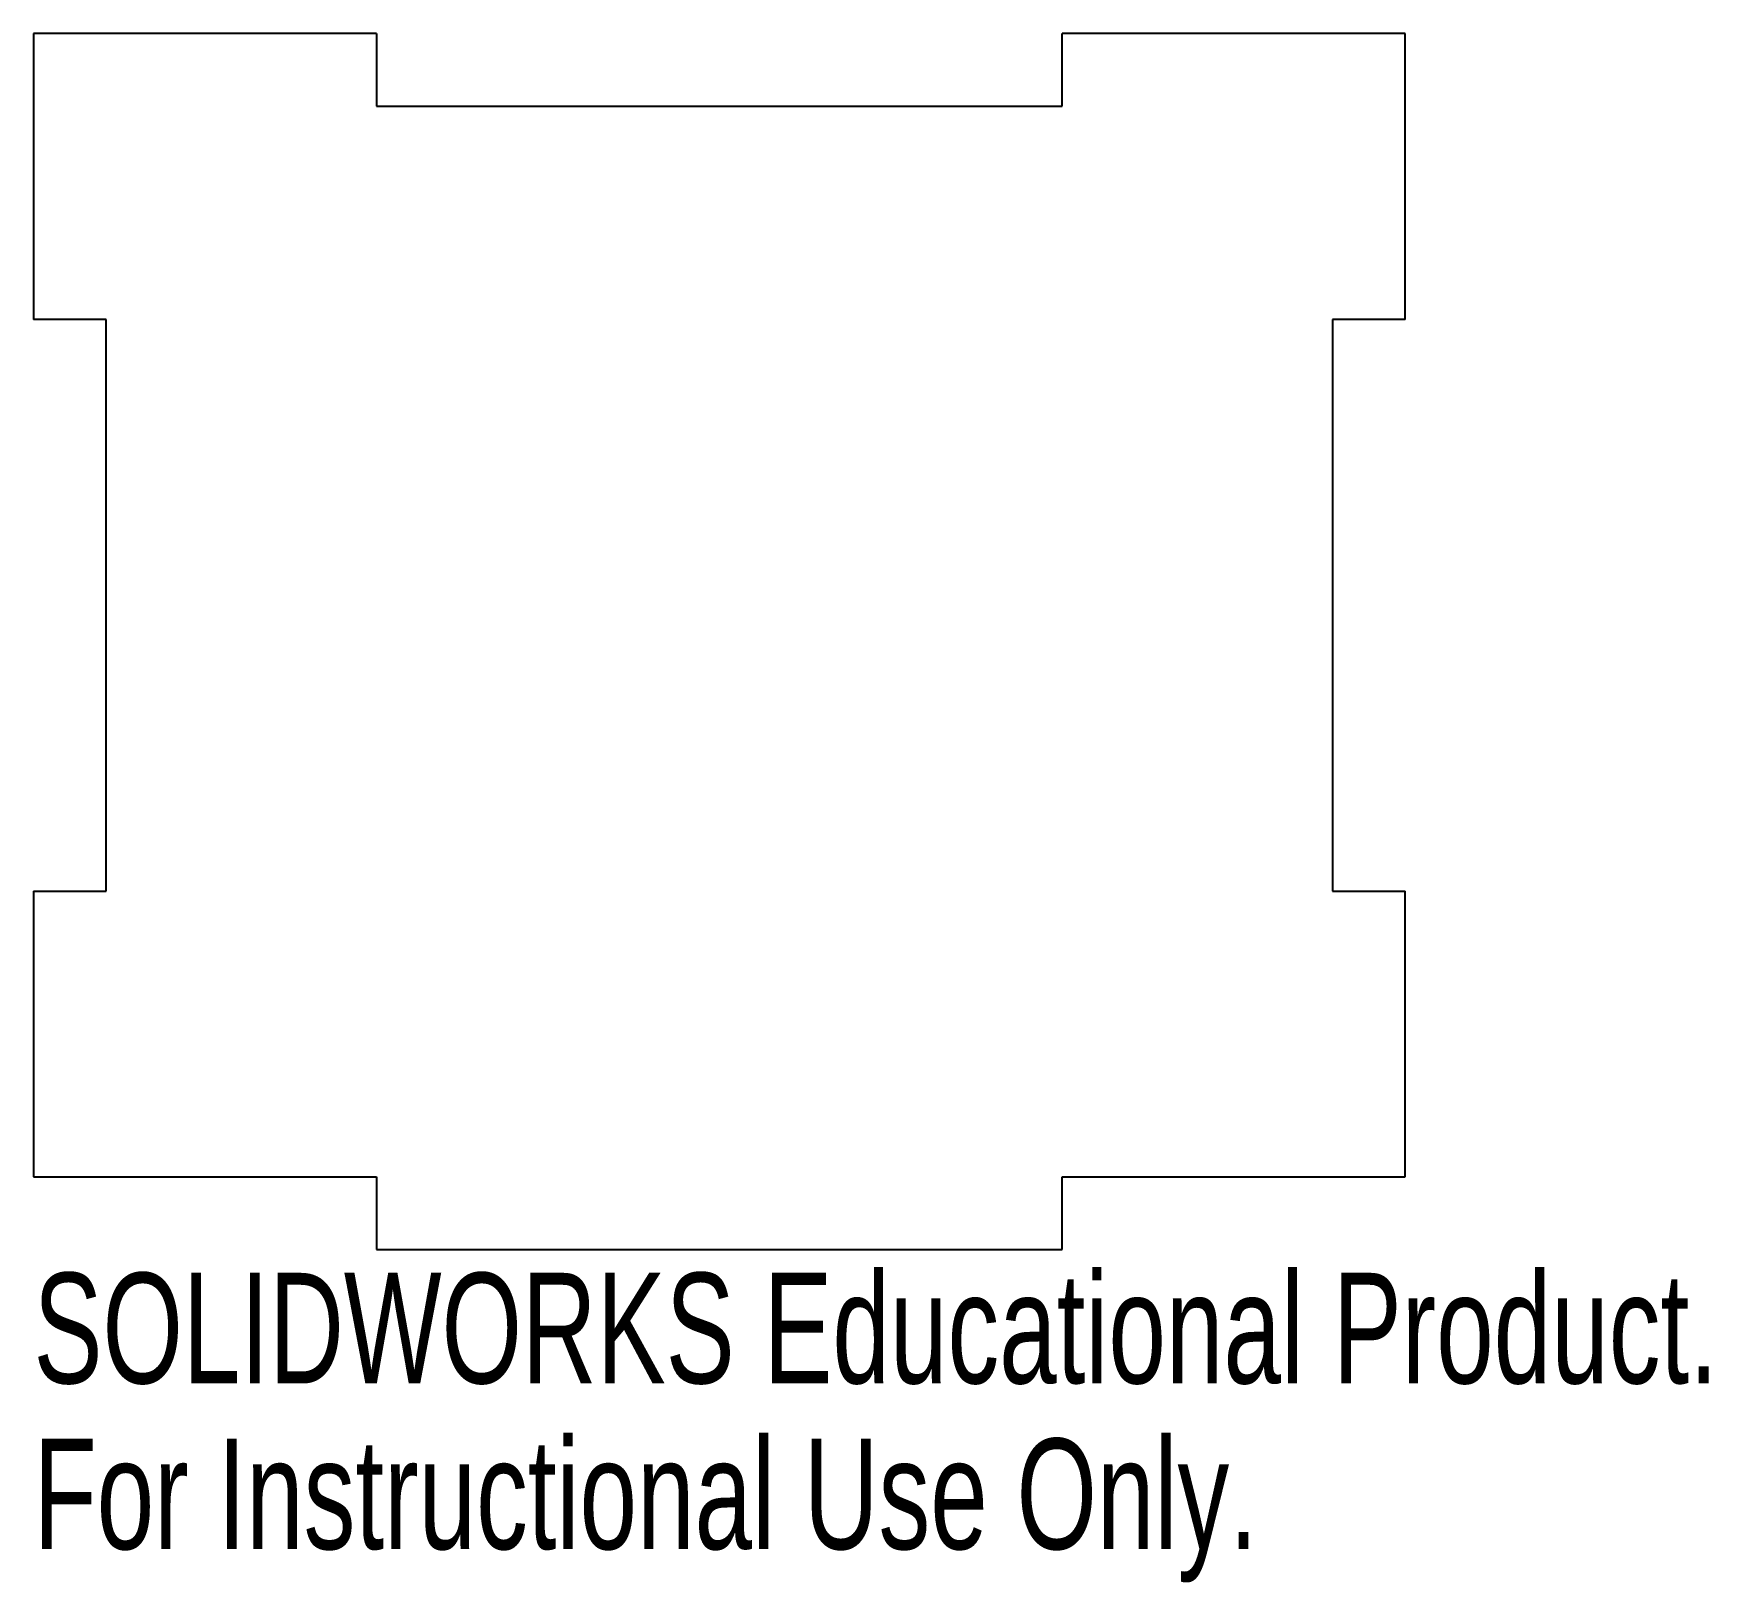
# Model space of a CAD drawing. Header units: millimetres. Extents: x -3 to 4.33, y -4.27 to 2.5.
import ezdxf

# ---------------------------------------------------------------- set-up
doc = ezdxf.new("R2010")
doc.units = ezdxf.units.MM
doc.styles.add('SLDTEXTSTYLE0', font='TXT', dxfattribs={"width": 0.7})

msp = doc.modelspace()

# ---------------------------------------------------------------- linework, layer by layer
at = {"color": 7, "linetype": 'Continuous', "lineweight": 25}
for p, q in [((-1.5, 2.5), (-3, 2.5)), ((-3, 2.5), (-3, 1.25)), ((-1.5, 2.5), (-1.5, 2.1825)), ((1.5, 2.1825), (1.5, 2.5)), ((3, 2.5), (1.5, 2.5)), ((3, 1.25), (3, 2.5)), ((-1.5, 2.1825), (1.5, 2.1825)), ((-2.6825, 1.25), (-3, 1.25)), ((-2.6825, -1.25), (-2.6825, 1.25)), ((3, 1.25), (2.6825, 1.25)), ((2.6825, 1.25), (2.6825, -1.25)), ((-3, -1.25), (-2.6825, -1.25)), ((-3, -1.25), (-3, -2.5)), ((2.6825, -1.25), (3, -1.25)), ((3, -2.5), (3, -1.25)), ((-3, -2.5), (-1.5, -2.5)), ((-1.5, -2.5), (-1.5, -2.8175)), ((1.5, -2.8175), (1.5, -2.5)), ((1.5, -2.5), (3, -2.5)), ((-1.5, -2.8175), (1.5, -2.8175))]:
    msp.add_line(p, q, dxfattribs=at)

# ---------------------------------------------------------------- texts
at = {"color": 7, "linetype": 'Continuous', "char_height": 0.483362, "attachment_point": 1, "style": 'SLDTEXTSTYLE0'}
for s, insert in [('SOLIDWORKS Educational Product.', (-3, -2.9195)), ('For Instructional Use Only.', (-3, -3.6445))]:
    msp.add_mtext(s, dxfattribs=dict(at, insert=insert))

doc.saveas('drawing.dxf')
